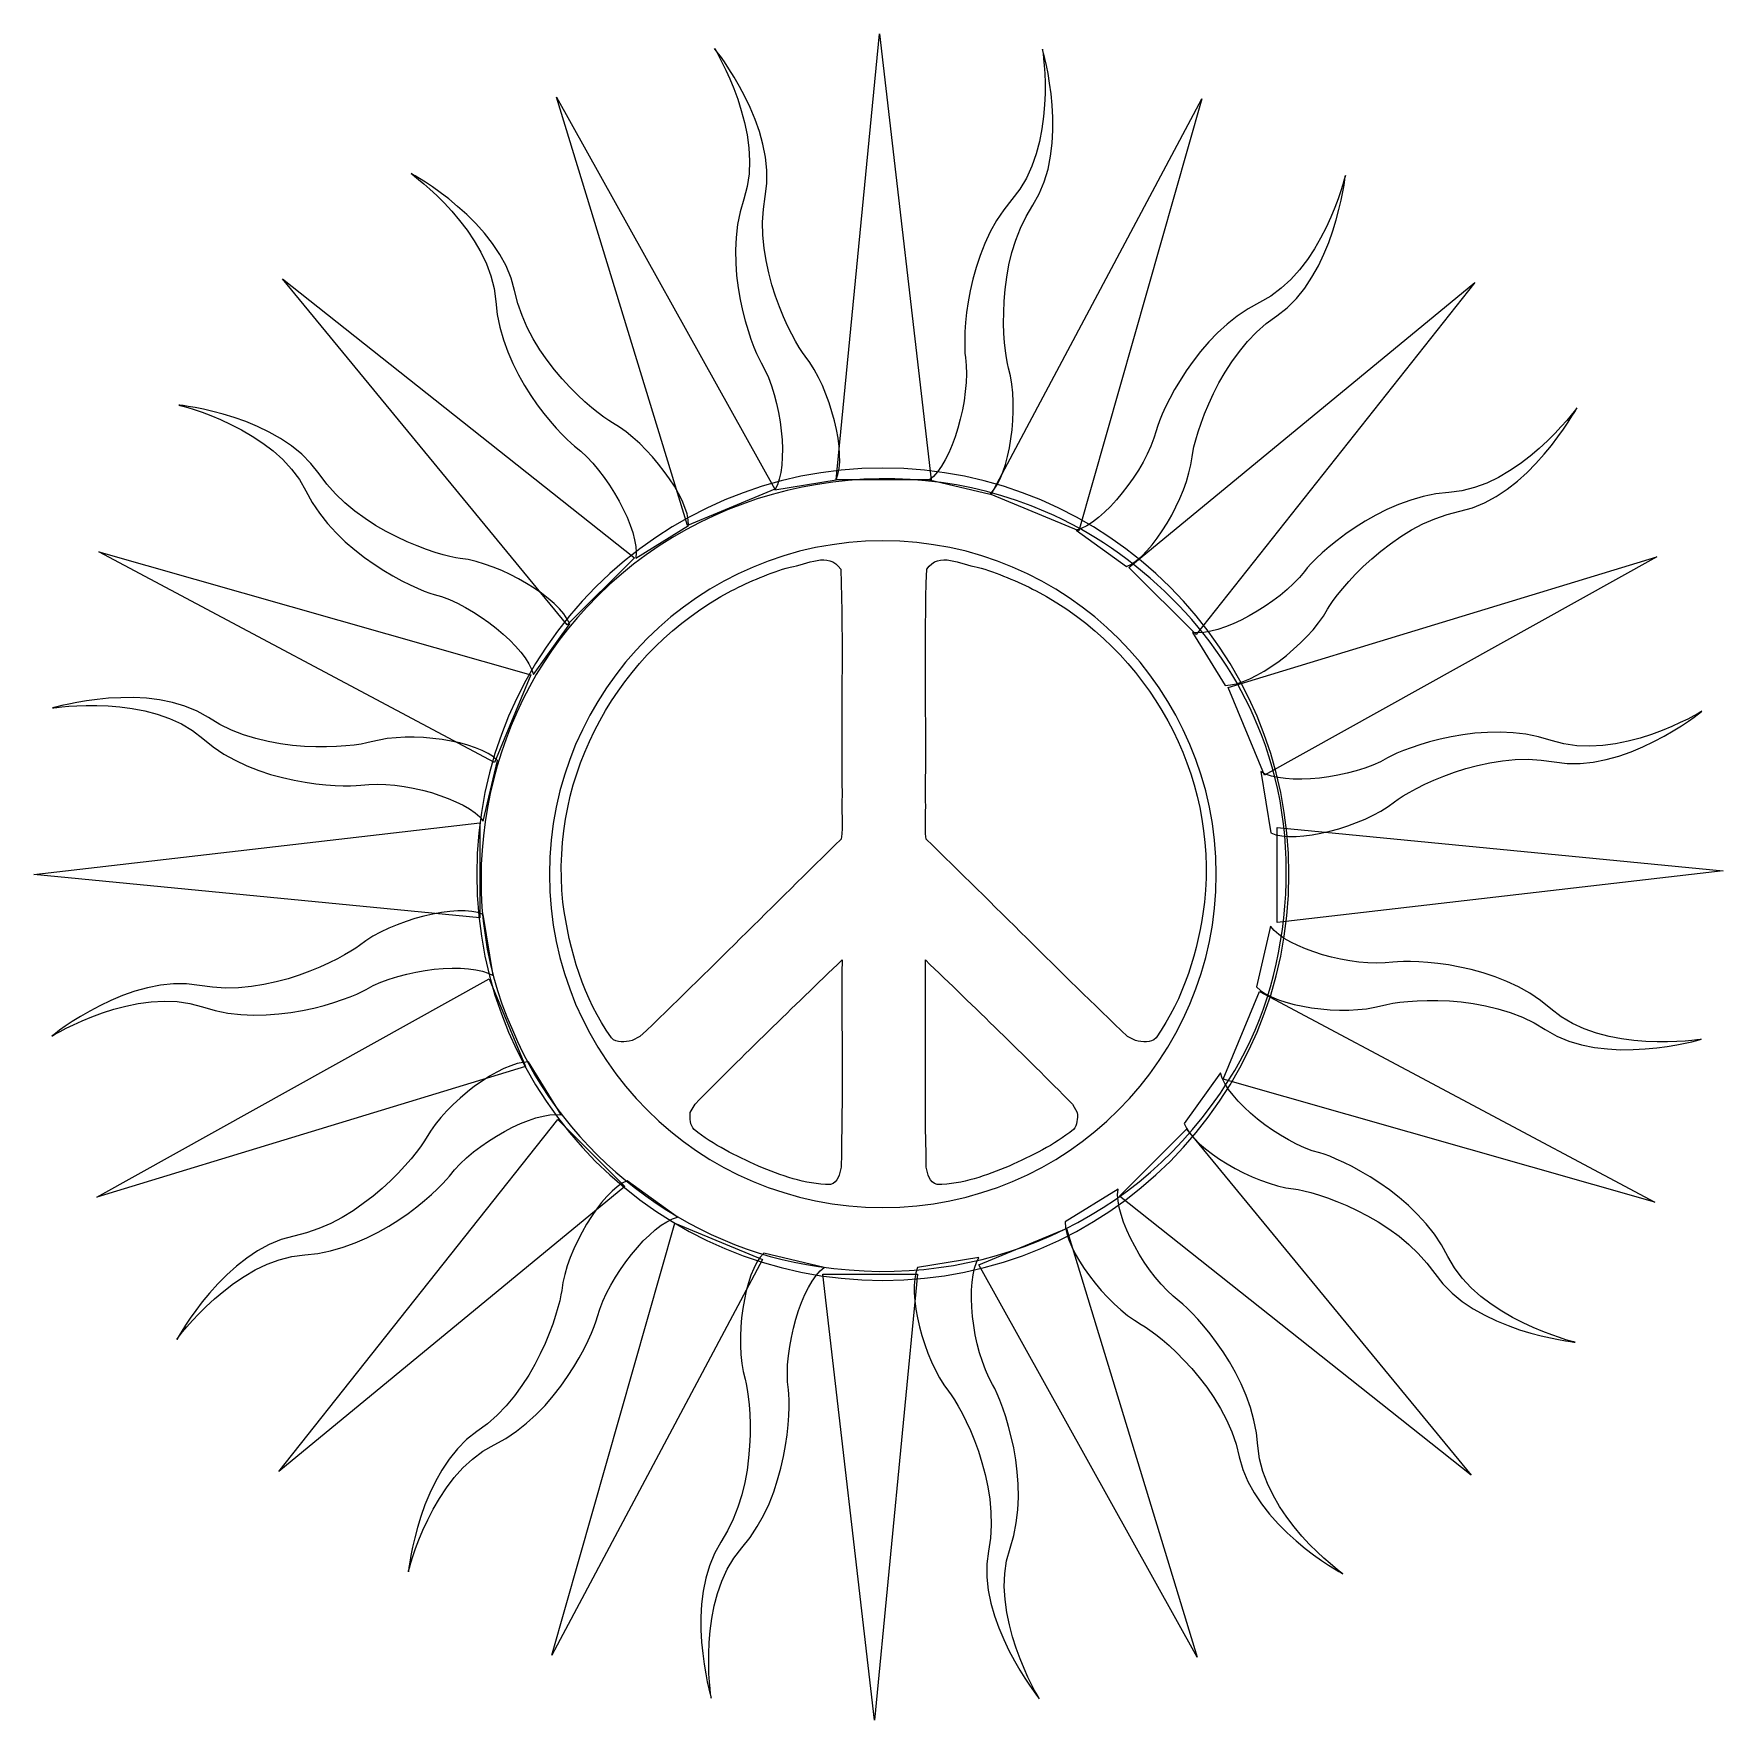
# Model space of a CAD drawing. Header units: centimetres. Extents: x -7.8 to 7.8, y -7.8 to 7.7.
import ezdxf

# ---------------------------------------------------------------- set-up
doc = ezdxf.new("R2010")
doc.units = ezdxf.units.CM
doc.header["$MEASUREMENT"] = 0
doc.layers.add('Layer 1', color=7, linetype='Continuous')

msp = doc.modelspace()

# ---------------------------------------------------------------- linework, layer by layer
at = {"layer": 'Layer 1', "color": 45, "lineweight": 5}
for points, knots in [([(0.48241, 3.64109), (0.48241, 3.64109), (0.00818, 7.73906), (0.00818, 7.73906), (0.00818, 7.73906), (0.00818, 7.73906), (-0.38939, 3.64109), (-0.38939, 3.64109), (-0.38939, 3.64109), (-0.38939, 3.64109), (0.48241, 3.64109), (0.48241, 3.64109)], [0, 0, 0, 0, 0.25, 0.25, 0.25, 0.25, 0.5, 0.5, 0.5, 0.5, 1, 1, 1, 1]), ([(-0.95292, 3.54952), (-0.82034, 3.76256), (-0.88707, 4.38931), (-1.07857, 4.71464), (-1.07857, 4.71464), (-1.17371, 4.8759), (-1.44732, 5.61012), (-1.23899, 6.21914), (-1.23899, 6.21914), (-1.03052, 6.82816), (-1.50749, 7.60325), (-1.50749, 7.60325), (-1.50749, 7.60325), (-1.50749, 7.60325), (-0.91969, 6.87774), (-1.04169, 6.24549), (-1.04169, 6.24549), (-1.16411, 5.61343), (-0.79102, 4.9244), (-0.67474, 4.77763), (-0.67474, 4.77763), (-0.4405, 4.48183), (-0.28742, 3.87024), (-0.38939, 3.64106), (-0.38939, 3.64106), (-0.38939, 3.64106), (-0.95292, 3.54952), (-0.95292, 3.54952)], [0, 0, 0, 0, 0.125, 0.125, 0.125, 0.125, 0.25, 0.25, 0.25, 0.25, 0.375, 0.375, 0.375, 0.375, 0.5, 0.5, 0.5, 0.5, 0.625, 0.625, 0.625, 0.625, 0.75, 0.75, 0.75, 0.75, 1, 1, 1, 1]), ([(0.46725, 3.63942), (0.6714, 3.7856), (0.85016, 4.39031), (0.79745, 4.76387), (0.79745, 4.76387), (0.77165, 4.94929), (0.79922, 5.73264), (1.22483, 6.21559), (1.22483, 6.21559), (1.65052, 6.69856), (1.50598, 7.59685), (1.50598, 7.59685), (1.50598, 7.59685), (1.50598, 7.59685), (1.77175, 6.70155), (1.41647, 6.16442), (1.41647, 6.16442), (1.06222, 5.62745), (1.14361, 4.84785), (1.19446, 4.66783), (1.19446, 4.66783), (1.29807, 4.30493), (1.20488, 3.68154), (1.0238, 3.50864), (1.0238, 3.50864), (1.0238, 3.50864), (0.46725, 3.63942), (0.46725, 3.63942)], [0, 0, 0, 0, 0.125, 0.125, 0.125, 0.125, 0.25, 0.25, 0.25, 0.25, 0.375, 0.375, 0.375, 0.375, 0.5, 0.5, 0.5, 0.5, 0.625, 0.625, 0.625, 0.625, 0.75, 0.75, 0.75, 0.75, 1, 1, 1, 1]), ([(-0.9525, 3.55354), (-0.9525, 3.55354), (-2.9587, 7.15828), (-2.9587, 7.15828), (-2.9587, 7.15828), (-2.9587, 7.15828), (-1.75763, 3.22011), (-1.75763, 3.22011), (-1.75763, 3.22011), (-1.75763, 3.22011), (-0.9525, 3.55354), (-0.9525, 3.55354)], [0, 0, 0, 0, 0.25, 0.25, 0.25, 0.25, 0.5, 0.5, 0.5, 0.5, 1, 1, 1, 1]), ([(1.84034, 3.17257), (1.84034, 3.17257), (2.97032, 7.14002), (2.97032, 7.14002), (2.97032, 7.14002), (2.97032, 7.14002), (1.03524, 3.50621), (1.03524, 3.50621), (1.03524, 3.50621), (1.03524, 3.50621), (1.84034, 3.17257), (1.84034, 3.17257)], [0, 0, 0, 0, 0.25, 0.25, 0.25, 0.25, 0.5, 0.5, 0.5, 0.5, 1, 1, 1, 1]), ([(-2.23179, 2.92222), (-2.19067, 3.16974), (-2.49219, 3.7233), (-2.79342, 3.9506), (-2.79342, 3.9506), (-2.94275, 4.06337), (-3.47679, 4.63664), (-3.51743, 5.27918), (-3.51743, 5.27918), (-3.55767, 5.92183), (-4.29499, 6.45523), (-4.29499, 6.45523), (-4.29499, 6.45523), (-4.29499, 6.45523), (-3.47444, 6.00988), (-3.34551, 5.37896), (-3.34551, 5.37896), (-3.21666, 4.74838), (-2.6082, 4.2543), (-2.44466, 4.16349), (-2.44466, 4.16349), (-2.11478, 3.9799), (-1.73931, 3.47338), (-1.74574, 3.22255), (-1.74574, 3.22255), (-1.74574, 3.22255), (-2.23179, 2.92222), (-2.23179, 2.92222)], [0, 0, 0, 0, 0.125, 0.125, 0.125, 0.125, 0.25, 0.25, 0.25, 0.25, 0.375, 0.375, 0.375, 0.375, 0.5, 0.5, 0.5, 0.5, 0.625, 0.625, 0.625, 0.625, 0.75, 0.75, 0.75, 0.75, 1, 1, 1, 1]), ([(1.81504, 3.17897), (2.05946, 3.23612), (2.45565, 3.72666), (2.55042, 4.09191), (2.55042, 4.09191), (2.5973, 4.27312), (2.92216, 4.98596), (3.50043, 5.26944), (3.50043, 5.26944), (4.07886, 5.55236), (4.28905, 6.43758), (4.28905, 6.43758), (4.28905, 6.43758), (4.28905, 6.43758), (4.19203, 5.50908), (3.659, 5.14832), (3.659, 5.14832), (3.1252, 4.78812), (2.90176, 4.0367), (2.88036, 3.85125), (2.88036, 3.85125), (2.83699, 3.47631), (2.51283, 2.93582), (2.27875, 2.84536), (2.27875, 2.84536), (2.27875, 2.84536), (1.81504, 3.17897), (1.81504, 3.17897)], [0, 0, 0, 0, 0.125, 0.125, 0.125, 0.125, 0.25, 0.25, 0.25, 0.25, 0.375, 0.375, 0.375, 0.375, 0.5, 0.5, 0.5, 0.5, 0.625, 0.625, 0.625, 0.625, 0.75, 0.75, 0.75, 0.75, 1, 1, 1, 1]), ([(-2.24409, 2.9241), (-2.24409, 2.9241), (-5.47725, 5.48645), (-5.47725, 5.48645), (-5.47725, 5.48645), (-5.47725, 5.48645), (-2.86052, 2.30783), (-2.86052, 2.30783), (-2.86052, 2.30783), (-2.86052, 2.30783), (-2.24409, 2.9241), (-2.24409, 2.9241)], [0, 0, 0, 0, 0.25, 0.25, 0.25, 0.25, 0.5, 0.5, 0.5, 0.5, 1, 1, 1, 1]), ([(2.91698, 2.2203), (2.91698, 2.2203), (5.47873, 5.45338), (5.47873, 5.45338), (5.47873, 5.45338), (5.47873, 5.45338), (2.3001, 2.83631), (2.3001, 2.83631), (2.3001, 2.83631), (2.3001, 2.83631), (2.91698, 2.2203), (2.91698, 2.2203)], [0, 0, 0, 0, 0.25, 0.25, 0.25, 0.25, 0.5, 0.5, 0.5, 0.5, 1, 1, 1, 1]), ([(-3.17272, 1.85343), (-3.2295, 2.09785), (-3.72001, 2.4938), (-4.08529, 2.58857), (-4.08529, 2.58857), (-4.2665, 2.63569), (-4.97932, 2.96092), (-5.2625, 3.53898), (-5.2625, 3.53898), (-5.54579, 4.11702), (-6.43127, 4.32773), (-6.43127, 4.32773), (-6.43127, 4.32773), (-6.43127, 4.32773), (-5.50248, 4.23076), (-5.14196, 3.69712), (-5.14196, 3.69712), (-4.78157, 3.16353), (-4.03042, 2.94007), (-3.84447, 2.91866), (-3.84447, 2.91866), (-3.46971, 2.87535), (-2.92893, 2.55097), (-2.83882, 2.31681), (-2.83882, 2.31681), (-2.83882, 2.31681), (-3.17272, 1.85343), (-3.17272, 1.85343)], [0, 0, 0, 0, 0.125, 0.125, 0.125, 0.125, 0.25, 0.25, 0.25, 0.25, 0.375, 0.375, 0.375, 0.375, 0.5, 0.5, 0.5, 0.5, 0.625, 0.625, 0.625, 0.625, 0.75, 0.75, 0.75, 0.75, 1, 1, 1, 1]), ([(2.88369, 2.23785), (3.13187, 2.19724), (3.68556, 2.49876), (3.91226, 2.80001), (3.91226, 2.80001), (4.0251, 2.94934), (4.59867, 3.48388), (5.24097, 3.52428), (5.24097, 3.52428), (5.88354, 3.56476), (6.41665, 4.30189), (6.41665, 4.30189), (6.41665, 4.30189), (6.41665, 4.30189), (5.97157, 3.4811), (5.34083, 3.35214), (5.34083, 3.35214), (4.71043, 3.22326), (4.21617, 2.61459), (4.12536, 2.45123), (4.12536, 2.45123), (3.94182, 2.12164), (3.43527, 1.74619), (3.18429, 1.75262), (3.18429, 1.75262), (3.18429, 1.75262), (2.88369, 2.23785), (2.88369, 2.23785)], [0, 0, 0, 0, 0.125, 0.125, 0.125, 0.125, 0.25, 0.25, 0.25, 0.25, 0.375, 0.375, 0.375, 0.375, 0.5, 0.5, 0.5, 0.5, 0.625, 0.625, 0.625, 0.625, 0.75, 0.75, 0.75, 0.75, 1, 1, 1, 1]), ([(0.03858, 3.74893), (2.09998, 3.74893), (3.77071, 2.07782), (3.77071, 0.01698), (3.77071, 0.01698), (3.77071, -2.04397), (2.09997, -3.71499), (0.03858, -3.71499), (0.03858, -3.71499), (-2.02234, -3.71499), (-3.69313, -2.04396), (-3.69313, 0.01698), (-3.69313, 0.01698), (-3.69313, 2.07783), (-2.02234, 3.74893), (0.03858, 3.74893)], [0, 0, 0, 0, 0.2, 0.2, 0.2, 0.2, 0.4, 0.4, 0.4, 0.4, 0.6, 0.6, 0.6, 0.6, 1, 1, 1, 1]), ([(-3.19691, 1.84814), (-3.19691, 1.84814), (-7.16436, 2.97839), (-7.16436, 2.97839), (-7.16436, 2.97839), (-7.16436, 2.97839), (-3.53052, 1.0428), (-3.53052, 1.0428), (-3.53052, 1.0428), (-3.53052, 1.0428), (-3.19691, 1.84814), (-3.19691, 1.84814)], [0, 0, 0, 0, 0.25, 0.25, 0.25, 0.25, 0.5, 0.5, 0.5, 0.5, 1, 1, 1, 1]), ([(3.54613, 0.9284), (3.54613, 0.9284), (7.15047, 2.93476), (7.15047, 2.93476), (7.15047, 2.93476), (7.15047, 2.93476), (3.21286, 1.7335), (3.21286, 1.7335), (3.21286, 1.7335), (3.21286, 1.7335), (3.54613, 0.9284), (3.54613, 0.9284)], [0, 0, 0, 0, 0.25, 0.25, 0.25, 0.25, 0.5, 0.5, 0.5, 0.5, 1, 1, 1, 1]), ([(-3.63321, 0.50607), (-3.77918, 0.70988), (-4.38391, 0.88818), (-4.75772, 0.83569), (-4.75772, 0.83569), (-4.94301, 0.81003), (-5.7262, 0.83762), (-6.20917, 1.26326), (-6.20917, 1.26326), (-6.69188, 1.68911), (-7.5904, 1.54499), (-7.5904, 1.54499), (-7.5904, 1.54499), (-7.5904, 1.54499), (-6.69524, 1.81039), (-6.15829, 1.45559), (-6.15829, 1.45559), (-5.62116, 1.10057), (-4.84143, 1.18146), (-4.6617, 1.23305), (-4.6617, 1.23305), (-4.29856, 1.3365), (-3.67507, 1.24355), (-3.50195, 1.06165), (-3.50195, 1.06165), (-3.50195, 1.06165), (-3.63321, 0.50607), (-3.63321, 0.50607)], [0, 0, 0, 0, 0.125, 0.125, 0.125, 0.125, 0.25, 0.25, 0.25, 0.25, 0.375, 0.375, 0.375, 0.375, 0.5, 0.5, 0.5, 0.5, 0.625, 0.625, 0.625, 0.625, 0.75, 0.75, 0.75, 0.75, 1, 1, 1, 1]), ([(3.51152, 0.9598), (3.72454, 0.82711), (4.35133, 0.89387), (4.67659, 1.08537), (4.67659, 1.08537), (4.83772, 1.18025), (5.57199, 1.45438), (6.18069, 1.24584), (6.18069, 1.24584), (6.79, 1.0373), (7.56531, 1.51452), (7.56531, 1.51452), (7.56531, 1.51452), (7.56531, 1.51452), (6.8394, 0.92646), (6.20755, 1.04869), (6.20755, 1.04869), (5.57538, 1.17119), (4.88633, 0.79813), (4.73985, 0.68153), (4.73985, 0.68153), (4.44391, 0.44706), (3.83238, 0.29421), (3.6027, 0.39618), (3.6027, 0.39618), (3.6027, 0.39618), (3.51152, 0.9598), (3.51152, 0.9598)], [0, 0, 0, 0, 0.125, 0.125, 0.125, 0.125, 0.25, 0.25, 0.25, 0.25, 0.375, 0.375, 0.375, 0.375, 0.5, 0.5, 0.5, 0.5, 0.625, 0.625, 0.625, 0.625, 0.75, 0.75, 0.75, 0.75, 1, 1, 1, 1]), ([(-3.66509, 0.48924), (-3.66509, 0.48924), (-7.76309, 0.01513), (-7.76309, 0.01513), (-7.76309, 0.01513), (-7.76309, 0.01513), (-3.66509, -0.38238), (-3.66509, -0.38238), (-3.66509, -0.38238), (-3.66509, -0.38238), (-3.66509, 0.48924), (-3.66509, 0.48924)], [0, 0, 0, 0, 0.25, 0.25, 0.25, 0.25, 0.5, 0.5, 0.5, 0.5, 1, 1, 1, 1]), ([(3.66271, -0.42638), (3.66271, -0.42638), (7.7611, 0.04765), (7.7611, 0.04765), (7.7611, 0.04765), (7.7611, 0.04765), (3.66271, 0.44521), (3.66271, 0.44521), (3.66271, 0.44521), (3.66271, 0.44521), (3.66271, -0.42638), (3.66271, -0.42638)], [0, 0, 0, 0, 0.25, 0.25, 0.25, 0.25, 0.5, 0.5, 0.5, 0.5, 1, 1, 1, 1]), ([(-3.54288, -0.9148), (-3.75598, -0.7828), (-4.38269, -0.84918), (-4.70805, -1.04087), (-4.70805, -1.04087), (-4.8695, -1.13554), (-5.60348, -1.40986), (-6.21271, -1.20123), (-6.21271, -1.20123), (-6.8217, -0.99253), (-7.59664, -1.46991), (-7.59664, -1.46991), (-7.59664, -1.46991), (-7.59664, -1.46991), (-6.87115, -0.88198), (-6.23938, -1.0043), (-6.23938, -1.0043), (-5.60716, -1.12648), (-4.91776, -0.75329), (-4.77126, -0.63711), (-4.77126, -0.63711), (-4.47543, -0.40269), (-3.86395, -0.24989), (-3.63448, -0.35184), (-3.63448, -0.35184), (-3.63448, -0.35184), (-3.54288, -0.9148), (-3.54288, -0.9148)], [0, 0, 0, 0, 0.125, 0.125, 0.125, 0.125, 0.25, 0.25, 0.25, 0.25, 0.375, 0.375, 0.375, 0.375, 0.5, 0.5, 0.5, 0.5, 0.625, 0.625, 0.625, 0.625, 0.75, 0.75, 0.75, 0.75, 1, 1, 1, 1]), ([(3.60185, -0.46133), (3.74787, -0.66527), (4.35282, -0.844), (4.72599, -0.79132), (4.72599, -0.79132), (4.91144, -0.7651), (5.69476, -0.79309), (6.17741, -1.21889), (6.17741, -1.21889), (6.66059, -1.64439), (7.55901, -1.49985), (7.55901, -1.49985), (7.55901, -1.49985), (7.55901, -1.49985), (6.66395, -1.76565), (6.1264, -1.41098), (6.1264, -1.41098), (5.58969, -1.05601), (4.8102, -1.137), (4.63, -1.18831), (4.63, -1.18831), (4.26763, -1.29203), (3.64355, -1.19934), (3.47094, -1.01771), (3.47094, -1.01771), (3.47094, -1.01771), (3.60185, -0.46133), (3.60185, -0.46133)], [0, 0, 0, 0, 0.125, 0.125, 0.125, 0.125, 0.25, 0.25, 0.25, 0.25, 0.375, 0.375, 0.375, 0.375, 0.5, 0.5, 0.5, 0.5, 0.625, 0.625, 0.625, 0.625, 0.75, 0.75, 0.75, 0.75, 1, 1, 1, 1]), ([(-3.57788, -0.94536), (-3.57788, -0.94536), (-7.18241, -2.95127), (-7.18241, -2.95127), (-7.18241, -2.95127), (-7.18241, -2.95127), (-3.24424, -1.75046), (-3.24424, -1.75046), (-3.24424, -1.75046), (-3.24424, -1.75046), (-3.57788, -0.94536), (-3.57788, -0.94536)], [0, 0, 0, 0, 0.25, 0.25, 0.25, 0.25, 0.5, 0.5, 0.5, 0.5, 1, 1, 1, 1]), ([(3.16574, -1.8651), (3.16574, -1.8651), (7.1329, -2.99503), (7.1329, -2.99503), (7.1329, -2.99503), (7.1329, -2.99503), (3.49861, -1.05934), (3.49861, -1.05934), (3.49861, -1.05934), (3.49861, -1.05934), (3.16574, -1.8651), (3.16574, -1.8651)], [0, 0, 0, 0, 0.25, 0.25, 0.25, 0.25, 0.5, 0.5, 0.5, 0.5, 1, 1, 1, 1]), ([(-2.91563, -2.19366), (-3.16333, -2.15278), (-3.71689, -2.4543), (-3.94404, -2.75582), (-3.94404, -2.75582), (-4.05681, -2.90505), (-4.63029, -3.43924), (-5.2728, -3.47961), (-5.2728, -3.47961), (-5.91523, -3.52001), (-6.44863, -4.25704), (-6.44863, -4.25704), (-6.44863, -4.25704), (-6.44863, -4.25704), (-6.00326, -3.43678), (-5.3727, -3.30801), (-5.3727, -3.30801), (-4.74209, -3.17908), (-4.24796, -2.57035), (-4.15686, -2.40671), (-4.15686, -2.40671), (-3.9735, -2.0768), (-3.46709, -1.70189), (-3.21621, -1.70816), (-3.21621, -1.70816), (-3.21621, -1.70816), (-2.91563, -2.19366), (-2.91563, -2.19366)], [0, 0, 0, 0, 0.125, 0.125, 0.125, 0.125, 0.25, 0.25, 0.25, 0.25, 0.375, 0.375, 0.375, 0.375, 0.5, 0.5, 0.5, 0.5, 0.625, 0.625, 0.625, 0.625, 0.75, 0.75, 0.75, 0.75, 1, 1, 1, 1]), ([(3.141, -1.80906), (3.1986, -2.05393), (3.68879, -2.44951), (4.05421, -2.54413), (4.05421, -2.54413), (4.23481, -2.59131), (4.94818, -2.91619), (5.23102, -3.49428), (5.23102, -3.49428), (5.51452, -4.07266), (6.39963, -4.28279), (6.39963, -4.28279), (6.39963, -4.28279), (6.39963, -4.28279), (5.47134, -4.18585), (5.11077, -3.65237), (5.11077, -3.65237), (4.75033, -3.11905), (3.99891, -2.89556), (3.81344, -2.8742), (3.81344, -2.8742), (3.43818, -2.83102), (2.89801, -2.50659), (2.80755, -2.27259), (2.80755, -2.27259), (2.80755, -2.27259), (3.141, -1.80906), (3.141, -1.80906)], [0, 0, 0, 0, 0.125, 0.125, 0.125, 0.125, 0.25, 0.25, 0.25, 0.25, 0.375, 0.375, 0.375, 0.375, 0.5, 0.5, 0.5, 0.5, 0.625, 0.625, 0.625, 0.625, 0.75, 0.75, 0.75, 0.75, 1, 1, 1, 1]), ([(-2.94823, -2.23711), (-2.94823, -2.23711), (-5.51056, -5.47034), (-5.51056, -5.47034), (-5.51056, -5.47034), (-5.51056, -5.47034), (-2.33185, -2.85324), (-2.33185, -2.85324), (-2.33185, -2.85324), (-2.33185, -2.85324), (-2.94823, -2.23711), (-2.94823, -2.23711)], [0, 0, 0, 0, 0.25, 0.25, 0.25, 0.25, 0.5, 0.5, 0.5, 0.5, 1, 1, 1, 1]), ([(2.21313, -2.94082), (2.21313, -2.94082), (5.44592, -5.50307), (5.44592, -5.50307), (5.44592, -5.50307), (5.44592, -5.50307), (2.82911, -2.3245), (2.82911, -2.3245), (2.82911, -2.3245), (2.82911, -2.3245), (2.21313, -2.94082), (2.21313, -2.94082)], [0, 0, 0, 0, 0.25, 0.25, 0.25, 0.25, 0.5, 0.5, 0.5, 0.5, 1, 1, 1, 1]), ([(-1.84703, -3.13481), (-2.09148, -3.19191), (-2.48743, -3.68226), (-2.58202, -4.04757), (-2.58202, -4.04757), (-2.62912, -4.22865), (-2.95437, -4.94199), (-3.53238, -5.22499), (-3.53238, -5.22499), (-4.11073, -5.50828), (-4.32116, -6.39342), (-4.32116, -6.39342), (-4.32116, -6.39342), (-4.32116, -6.39342), (-4.22398, -5.46471), (-3.69058, -5.10413), (-3.69058, -5.10413), (-3.15723, -4.74369), (-2.93371, -3.99267), (-2.91212, -3.80685), (-2.91212, -3.80685), (-2.86881, -3.43196), (-2.54475, -2.89139), (-2.31046, -2.80088), (-2.31046, -2.80088), (-2.31046, -2.80088), (-1.84703, -3.13481), (-1.84703, -3.13481)], [0, 0, 0, 0, 0.125, 0.125, 0.125, 0.125, 0.25, 0.25, 0.25, 0.25, 0.375, 0.375, 0.375, 0.375, 0.5, 0.5, 0.5, 0.5, 0.625, 0.625, 0.625, 0.625, 0.75, 0.75, 0.75, 0.75, 1, 1, 1, 1]), ([(2.20028, -2.8775), (2.15938, -3.12528), (2.46095, -3.6789), (2.76247, -3.90607), (2.76247, -3.90607), (2.91135, -4.01891), (3.44525, -4.59245), (3.48611, -5.23502), (3.48611, -5.23502), (3.52667, -5.87732), (4.26433, -6.4107), (4.26433, -6.4107), (4.26433, -6.4107), (4.26433, -6.4107), (3.44298, -5.96541), (3.31403, -5.33488), (3.31403, -5.33488), (3.18526, -4.70374), (2.57703, -4.21019), (2.41331, -4.11878), (2.41331, -4.11878), (2.0838, -3.93561), (1.70854, -3.4293), (1.71431, -3.17805), (1.71431, -3.17805), (1.71431, -3.17805), (2.20028, -2.8775), (2.20028, -2.8775)], [0, 0, 0, 0, 0.125, 0.125, 0.125, 0.125, 0.25, 0.25, 0.25, 0.25, 0.375, 0.375, 0.375, 0.375, 0.5, 0.5, 0.5, 0.5, 0.625, 0.625, 0.625, 0.625, 0.75, 0.75, 0.75, 0.75, 1, 1, 1, 1]), ([(-1.8723, -3.18947), (-1.8723, -3.18947), (-3.00217, -7.15719), (-3.00217, -7.15719), (-3.00217, -7.15719), (-3.00217, -7.15719), (-1.0668, -3.52338), (-1.0668, -3.52338), (-1.0668, -3.52338), (-1.0668, -3.52338), (-1.8723, -3.18947), (-1.8723, -3.18947)], [0, 0, 0, 0, 0.25, 0.25, 0.25, 0.25, 0.5, 0.5, 0.5, 0.5, 1, 1, 1, 1]), ([(0.92099, -3.57053), (0.92099, -3.57053), (2.92751, -7.17521), (2.92751, -7.17521), (2.92751, -7.17521), (2.92751, -7.17521), (1.72617, -3.23699), (1.72617, -3.23699), (1.72617, -3.23699), (1.72617, -3.23699), (0.92099, -3.57053), (0.92099, -3.57053)], [0, 0, 0, 0, 0.25, 0.25, 0.25, 0.25, 0.5, 0.5, 0.5, 0.5, 1, 1, 1, 1]), ([(-0.49948, -3.59521), (-0.70347, -3.74168), (-0.88156, -4.3462), (-0.82934, -4.71998), (-0.82934, -4.71998), (-0.80338, -4.90482), (-0.83122, -5.68851), (-1.25662, -6.17085), (-1.25662, -6.17085), (-1.68249, -6.65406), (-1.53832, -7.55242), (-1.53832, -7.55242), (-1.53832, -7.55242), (-1.53832, -7.55242), (-1.80372, -6.65733), (-1.44892, -6.12057), (-1.44892, -6.12057), (-1.09422, -5.58304), (-1.175, -4.80371), (-1.22641, -4.62387), (-1.22641, -4.62387), (-1.32984, -4.26107), (-1.2371, -3.63695), (-1.05496, -3.46439), (-1.05496, -3.46439), (-1.05496, -3.46439), (-0.49948, -3.59521), (-0.49948, -3.59521)], [0, 0, 0, 0, 0.125, 0.125, 0.125, 0.125, 0.25, 0.25, 0.25, 0.25, 0.375, 0.375, 0.375, 0.375, 0.5, 0.5, 0.5, 0.5, 0.625, 0.625, 0.625, 0.625, 0.75, 0.75, 0.75, 0.75, 1, 1, 1, 1]), ([(0.92144, -3.50491), (0.78928, -3.71803), (0.8558, -4.34509), (1.04751, -4.66992), (1.04751, -4.66992), (1.14213, -4.83171), (1.4165, -5.56604), (1.20782, -6.17468), (1.20782, -6.17468), (0.99951, -6.78383), (1.47656, -7.55866), (1.47656, -7.55866), (1.47656, -7.55866), (1.47656, -7.55866), (0.88863, -6.83278), (1.01047, -6.20127), (1.01047, -6.20127), (1.13268, -5.56931), (0.75983, -4.8797), (0.64339, -4.73326), (0.64339, -4.73326), (0.40934, -4.43796), (0.25625, -3.82577), (0.3582, -3.59669), (0.3582, -3.59669), (0.3582, -3.59669), (0.92144, -3.50491), (0.92144, -3.50491)], [0, 0, 0, 0, 0.125, 0.125, 0.125, 0.125, 0.25, 0.25, 0.25, 0.25, 0.375, 0.375, 0.375, 0.375, 0.5, 0.5, 0.5, 0.5, 0.625, 0.625, 0.625, 0.625, 0.75, 0.75, 0.75, 0.75, 1, 1, 1, 1]), ([(-0.51327, -3.658), (-0.51327, -3.658), (-0.03916, -7.75592), (-0.03916, -7.75592), (-0.03916, -7.75592), (-0.03916, -7.75592), (0.35817, -3.658), (0.35817, -3.658), (0.35817, -3.658), (0.35817, -3.658), (-0.51327, -3.658), (-0.51327, -3.658)], [0, 0, 0, 0, 0.25, 0.25, 0.25, 0.25, 0.5, 0.5, 0.5, 0.5, 1, 1, 1, 1])]:
    msp.add_open_spline(points, degree=3, knots=knots, dxfattribs=at)
at = {"layer": 'Layer 1', "color": 45}
for points, knots in [([(3.47766, 1.39285), (3.91896, 0.38254), (3.80617, -0.9576), (3.21884, -1.87359), (3.21884, -1.87359), (2.40959, -3.1705), (0.93803, -3.81431), (-0.55086, -3.58669), (-0.55086, -3.58669), (-1.75307, -3.42596), (-2.89586, -2.55749), (-3.36335, -1.41383), (-3.36335, -1.41383), (-3.93903, -0.15259), (-3.62986, 1.4765), (-2.6802, 2.47213), (-2.6802, 2.47213), (-1.61496, 3.62436), (0.12658, 3.96536), (1.5349, 3.34621), (1.5349, 3.34621), (2.36098, 2.99834), (3.14658, 2.23245), (3.47766, 1.39285)], [0, 0, 0, 0, 0.14285714, 0.14285714, 0.14285714, 0.14285714, 0.28571429, 0.28571429, 0.28571429, 0.28571429, 0.42857143, 0.42857143, 0.42857143, 0.42857143, 0.57142857, 0.57142857, 0.57142857, 0.57142857, 0.71428571, 0.71428571, 0.71428571, 0.71428571, 1, 1, 1, 1]), ([(-1.35416, 2.62192), (-2.39101, 2.07005), (-3.0236, 0.94364), (-2.90068, -0.23992), (-2.90068, -0.23992), (-2.84266, -0.68992), (-2.71087, -1.12373), (-2.45594, -1.48502), (-2.45594, -1.48502), (-2.40556, -1.54265), (-2.33206, -1.52119), (-2.26549, -1.51121), (-2.26549, -1.51121), (-2.26549, -1.51121), (-2.19302, -1.4747), (-2.19302, -1.4747), (-2.19302, -1.4747), (-1.56596, -0.87537), (-0.96932, -0.27024), (-0.34276, 0.34018), (-0.34276, 0.34018), (-0.32501, 0.46382), (-0.34567, 0.61098), (-0.33593, 0.74129), (-0.33593, 0.74129), (-0.34736, 1.4395), (-0.3223, 2.13776), (-0.34823, 2.81994), (-0.34823, 2.81994), (-0.46216, 2.99001), (-0.65811, 2.85973), (-0.81292, 2.83947), (-0.81292, 2.83947), (-1.00023, 2.78786), (-1.17909, 2.70656), (-1.35416, 2.62192)], [0, 0, 0, 0, 0.1, 0.1, 0.1, 0.1, 0.2, 0.2, 0.2, 0.2, 0.3, 0.3, 0.3, 0.3, 0.4, 0.4, 0.4, 0.4, 0.5, 0.5, 0.5, 0.5, 0.6, 0.6, 0.6, 0.6, 0.7, 0.7, 0.7, 0.7, 0.8, 0.8, 0.8, 0.8, 1, 1, 1, 1]), ([(0.90665, 2.83946), (0.75221, 2.85973), (0.55634, 2.99001), (0.44239, 2.81993), (0.44239, 2.81993), (0.41617, 2.13775), (0.44175, 1.43947), (0.42966, 0.74128), (0.42966, 0.74128), (0.43982, 0.61097), (0.41905, 0.46381), (0.43691, 0.34017), (0.43691, 0.34017), (1.06373, -0.27022), (1.66053, -0.87535), (2.2869, -1.47471), (2.2869, -1.47471), (2.2869, -1.47471), (2.3595, -1.51122), (2.3595, -1.51122), (2.3595, -1.51122), (2.4262, -1.52119), (2.49954, -1.54265), (2.54976, -1.48503), (2.54976, -1.48503), (2.80479, -1.12377), (2.93685, -0.68993), (2.99445, -0.23993), (2.99445, -0.23993), (3.11825, 0.94363), (2.48478, 2.07004), (1.44788, 2.62191), (1.44788, 2.62191), (1.27336, 2.70656), (1.09418, 2.78786), (0.90665, 2.83946)], [0, 0, 0, 0, 0.1, 0.1, 0.1, 0.1, 0.2, 0.2, 0.2, 0.2, 0.3, 0.3, 0.3, 0.3, 0.4, 0.4, 0.4, 0.4, 0.5, 0.5, 0.5, 0.5, 0.6, 0.6, 0.6, 0.6, 0.7, 0.7, 0.7, 0.7, 0.8, 0.8, 0.8, 0.8, 1, 1, 1, 1]), ([(-1.6863, -2.09516), (-1.6863, -2.09516), (-1.73025, -2.17131), (-1.73025, -2.17131), (-1.73025, -2.17131), (-1.73647, -2.22976), (-1.73147, -2.2859), (-1.69607, -2.3286), (-1.69607, -2.3286), (-1.51655, -2.47378), (-1.31277, -2.57083), (-1.10499, -2.6651), (-1.10499, -2.6651), (-0.89687, -2.74776), (-0.68144, -2.83435), (-0.44345, -2.8333), (-0.44345, -2.8333), (-0.36857, -2.8138), (-0.3581, -2.7367), (-0.34405, -2.67439), (-0.34405, -2.67439), (-0.32884, -2.02815), (-0.33968, -1.40807), (-0.33598, -0.76987), (-0.33598, -0.76987), (-0.78846, -1.20748), (-1.24068, -1.6415), (-1.6863, -2.09516)], [0, 0, 0, 0, 0.125, 0.125, 0.125, 0.125, 0.25, 0.25, 0.25, 0.25, 0.375, 0.375, 0.375, 0.375, 0.5, 0.5, 0.5, 0.5, 0.625, 0.625, 0.625, 0.625, 0.75, 0.75, 0.75, 0.75, 1, 1, 1, 1]), ([(0.42963, -0.76986), (0.43397, -1.40806), (0.42257, -2.02817), (0.43815, -2.67438), (0.43815, -2.67438), (0.45167, -2.73666), (0.46247, -2.81379), (0.53761, -2.83329), (0.53761, -2.83329), (0.77497, -2.83435), (0.99097, -2.74775), (1.19865, -2.66509), (1.19865, -2.66509), (1.40651, -2.57082), (1.61063, -2.4738), (1.78994, -2.32859), (1.78994, -2.32859), (1.82566, -2.28589), (1.83034, -2.22974), (1.8246, -2.1713), (1.8246, -2.1713), (1.8246, -2.1713), (1.78031, -2.09515), (1.78031, -2.09515), (1.78031, -2.09515), (1.33427, -1.6415), (0.88257, -1.20748), (0.42963, -0.76986)], [0, 0, 0, 0, 0.125, 0.125, 0.125, 0.125, 0.25, 0.25, 0.25, 0.25, 0.375, 0.375, 0.375, 0.375, 0.5, 0.5, 0.5, 0.5, 0.625, 0.625, 0.625, 0.625, 0.75, 0.75, 0.75, 0.75, 1, 1, 1, 1])]:
    msp.add_open_spline(points, degree=3, knots=knots, dxfattribs=at)
at = {"layer": 'Layer 1', "color": 9, "lineweight": 5}
msp.add_open_spline([(0.03858, 3.08036), (1.73051, 3.08036), (3.10198, 1.70879), (3.10198, 0.01699), (3.10198, 0.01699), (3.10198, -1.67497), (1.73051, -3.04636), (0.03858, -3.04636), (0.03858, -3.04636), (-1.65295, -3.04636), (-3.02455, -1.67497), (-3.02455, 0.01699), (-3.02455, 0.01699), (-3.02456, 1.70879), (-1.65296, 3.08036), (0.03858, 3.08036)], degree=3, knots=[0, 0, 0, 0, 0.2, 0.2, 0.2, 0.2, 0.4, 0.4, 0.4, 0.4, 0.6, 0.6, 0.6, 0.6, 1, 1, 1, 1], dxfattribs=at)

doc.saveas('drawing.dxf')
